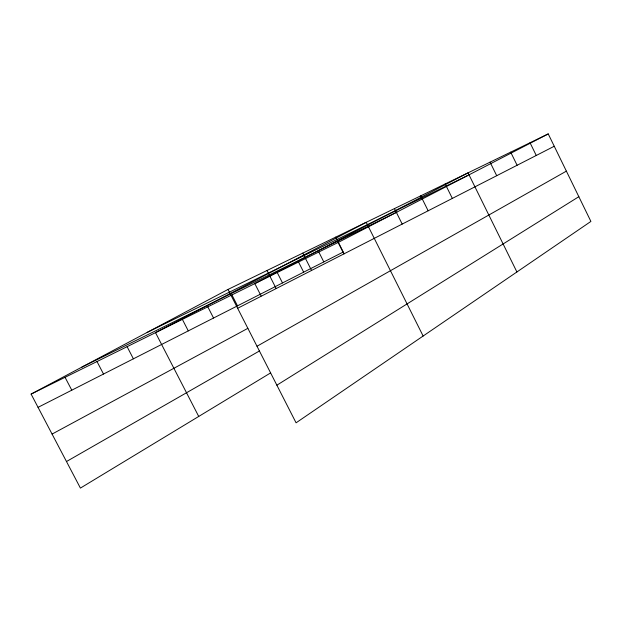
<?xml version="1.0" encoding="UTF-8"?>
<svg xmlns="http://www.w3.org/2000/svg" width="622" height="622" viewBox="0 0 622 622"><rect width="100%" height="100%" fill="white"/><g stroke="black" fill="none" stroke-linecap="round" stroke-linejoin="round"><path stroke-width="0.93" d="M276.876 385.189L578.841 196.692M270.632 372.897L80.417 488.091L31.1 394.091L228.017 289.432L548.231 133.909L590.9 221.432L296.072 422.82L228.017 289.432M66.484 461.532L259.444 350.971M257.003 346.252L566.378 171.136M52.085 434.078L247.883 328.323M31.1 394.091L338.135 242.471L548.231 133.909M237.635 308.287L554.249 146.256M38.059 407.348L343.002 252.143M81.98 367.05L396.906 212.102M147.189 332.389L467.456 175.653M65.061 377.321L71.787 390.188M97.009 361.545L103.509 374.04M127.106 346.679L133.396 358.824M198.729 416.445L155.516 332.646L366.226 222.303L423.131 336.028M182.378 319.389L188.287 330.888M207.81 306.825L213.548 318.029M261.116 295.986L254.818 283.616L468.039 172.862L516.913 271.969M231.92 294.921L237.495 305.845M277.233 272.545L282.497 282.932M267.001 270.492L276.176 288.561M302.79 253.115L311.552 270.461M298.537 262.025L303.66 272.164M335.763 237.099L344.145 253.776M338.135 242.471L343.849 253.838M318.814 252.011L323.805 261.909M394.472 208.588L402.185 224.075M420.721 195.837L428.146 210.788M445.181 183.956L452.334 198.41M490.058 162.163L496.714 175.699M510.685 152.149L517.107 165.258M530.037 142.749L536.25 155.461"/></g></svg>
